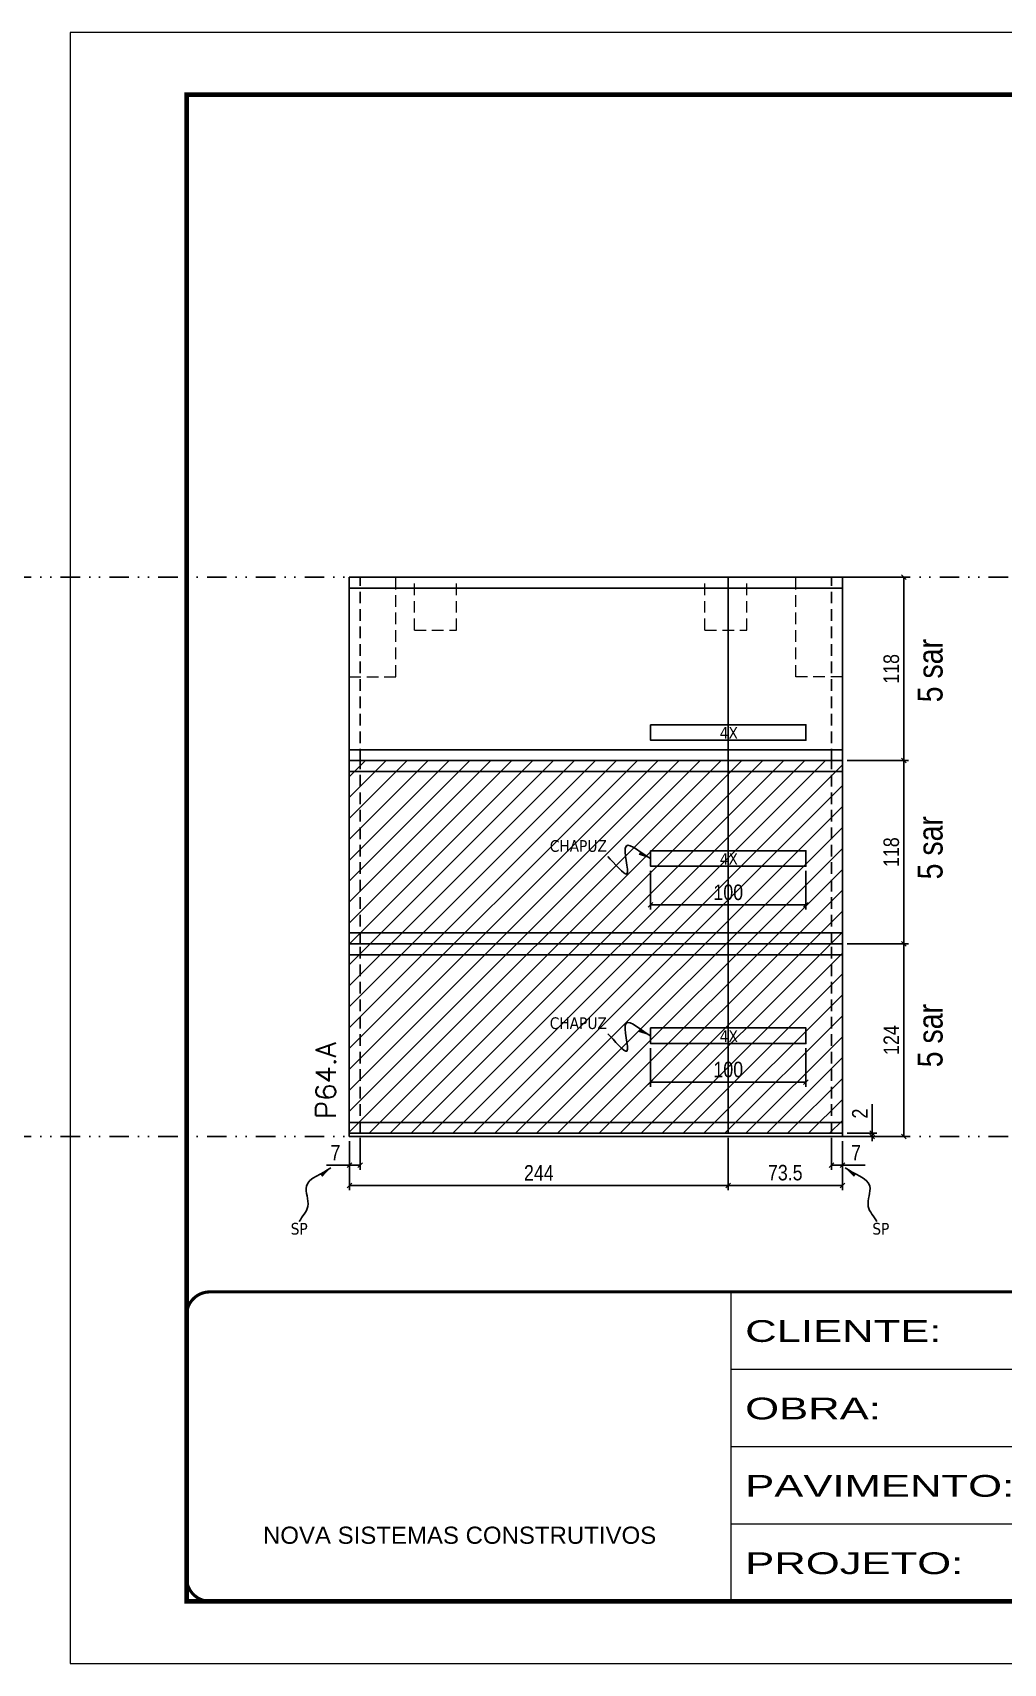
# Model space of a CAD drawing. Extents: x 13513 to 27878, y -21631 to 6985.
# Drawn here: x 14389 to 15014, y -957 to 93 of the extents above; entities that cross this region are included whole.
import ezdxf

# ---------------------------------------------------------------- set-up
doc = ezdxf.new("R2010")
doc.units = 0
for name, pattern in [('CONTINUO', [0]), ('DASHED', [0.75, 0.5, -0.25]), ('DIVIDE2', [0.625, 0.25, -0.125, 0, -0.125, 0, -0.125]), ('HIDDEN', [0.375, 0.25, -0.125])]:
    doc.linetypes.add(name, pattern=pattern)
for name, color, linetype in [('COTA', 241, 'Continuous'), ('NOMENCLATURA', 7, 'Continuous'), ('Nível', 160, 'Continuous'), ('Painéis', 200, 'Continuous'), ('Romaneio', 10, 'Continuous'), ('SARR_2.2x10', 60, 'Continuous'), ('SARR_2.2x7', 40, 'Continuous'), ('Sarrafo de Pressão', 42, 'HIDDEN'), ('texto', 7, 'Continuous')]:
    doc.layers.add(name, color=color, linetype=linetype)
for name, color, linetype, lineweight in [('Folhas', 255, 'Continuous', 9), ('Hachura', 251, 'Continuous', 9), ('SARRAFO DE PRESSAO', 251, 'DASHED', 9), ('Texto Seção', 7, 'Continuous', 15)]:
    doc.layers.add(name, color=color, linetype=linetype, lineweight=lineweight)
doc.styles.add('ARIAL', font='arial.ttf')
doc.styles.add('ARIAL_NARROW', font='ARIALN.TTF', dxfattribs={"height": 0.2})
doc.styles.add('COTA TECNICA', font='techl___.ttf', dxfattribs={"height": 10})
doc.styles.add('COTA TECNICA-50', font='techl___.ttf', dxfattribs={"height": 10})
doc.styles.add('REGUA-120', font='ROMANS.shx', dxfattribs={"height": 15})
doc.styles.get("Standard").update_dxf_attribs({"font": 'arial.ttf'})
doc.styles.add('Tecnologia', font='')
doc.styles.get('Tecnologia').set_extended_font_data('Forgotten Futurist')
doc.dimstyles.new('COTA PAINEL-50', dxfattribs={"dimtxt": 10, "dimasz": 3, "dimexe": 3, "dimexo": 3, "dimgap": 3, "dimtad": 1, "dimdec": 1, "dimzin": 12, "dimdsep": 46, "dimtxsty": 'COTA TECNICA-50', "dimblk1": 'OBLIQUE', "dimblk2": 'OBLIQUE', "dimsah": 1, "dimcen": 0.9, "dimclrd": 4, "dimclre": 4, "dimclrt": 240, "dimadec": 1, "dimazin": 3, "dimtfac": 1, "dimtdec": 1, "dimtmove": 0, "dimatfit": 3, "dimfxl": 1, "dimtolj": 1, "dimtzin": 12, "dimarcsym": 0})
doc.dimstyles.new('PAINEL', dxfattribs={"dimtxt": 10, "dimasz": 3, "dimexe": 3, "dimexo": 3, "dimgap": 3, "dimtad": 1, "dimdec": 1, "dimzin": 12, "dimdsep": 46, "dimtxsty": 'COTA TECNICA', "dimblk1": 'OBLIQUE', "dimblk2": 'OBLIQUE', "dimsah": 1, "dimcen": 0.9, "dimclrd": 4, "dimclre": 4, "dimclrt": 240, "dimadec": 1, "dimazin": 3, "dimtfac": 1, "dimtdec": 1, "dimtmove": 0, "dimatfit": 3, "dimfxl": 1, "dimtolj": 1, "dimtzin": 12, "dimarcsym": 0})
doc.dimstyles.get("Standard").update_dxf_attribs({"dimtxt": 0.18, "dimasz": 0.18, "dimexe": 0.18, "dimexo": 0.0625, "dimgap": 0.09, "dimtad": 0, "dimtih": 1, "dimtoh": 1, "dimdec": 4, "dimzin": 0, "dimdsep": 46, "dimtxsty": 'Standard', "dimcen": 0.09, "dimadec": 0, "dimazin": 0, "dimtfac": 1, "dimtdec": 4, "dimtofl": 0, "dimtmove": 0, "dimatfit": 3, "dimfxl": 1, "dimtolj": 1, "dimtzin": 0, "dimarcsym": 0})

# ---------------------------------------------------------------- blocks, each defined once
blk = doc.blocks.new('9999999999')
at = {"color": 30, "linetype": 'CONTINUO'}
for p, q in [((98564.6, 34230.2), (98564.6, 34429.4)), ((98564.6, 34379.6), (99584, 34379.6)), ((98564.6, 34329.8), (99488, 34329.8)), ((99584, 34329.8), (99488, 34329.8)), ((99488, 34329.8), (99488, 34230.2)), ((98564.6, 34280), (99488, 34280))]:
    blk.add_line(p, q, dxfattribs=at)
at = {"color": 30, "linetype": 'CONTINUO', "const_width": 2}
blk.add_lwpolyline([(99584, 34230.2), (99584, 34414.4, 0.414214), (99569, 34429.4), (98229, 34429.4, 0.414214), (98214, 34414.4), (98214, 34245.2, 0.414214), (98229, 34230.2), (99584, 34230.2)], format="xyb", dxfattribs=at)
at = {"layer": 'Folhas'}
blk.add_lwpolyline([(98139, 34190.2), (99624, 34190.2), (99624, 35240.2), (98139, 35240.2)], close=True, dxfattribs=at)
at = {"layer": 'Folhas', "color": 30, "const_width": 3}
blk.add_lwpolyline([(98214, 34230.2), (99584, 34230.2), (99584, 35200.2), (98214, 35200.2)], close=True, dxfattribs=at)
at = {"color": 7, "linetype": 'Continuous', "ltscale": 5, "style": 'ARIAL'}
for s, height, p in [('SKR', 15.48, (98837.7, 34393.1)), ('LEAF LOEFGREN', 15.483, (98837.7, 34343.3)), ('2° SUBSOLO INFERIOR', 15.483, (98837.7, 34293.5)), ('NOVA SISTEMAS CONSTRUTIVOS', 11.059, (98263.2, 34267.2)), ('PILARES', 15.48, (98837.7, 34243.7))]:
    blk.add_text(s, height=height, dxfattribs=at).set_placement(p)
at = {"layer": 'Folhas', "color": 7, "style": 'Tecnologia', "width": 1.5}
for s, p in [('CLIENTE:', (98573.7, 34397.2)), ('OBRA:', (98573.7, 34347.3)), ('PAVIMENTO:', (98573.7, 34297.5)), ('PROJETO:', (98573.7, 34247.7))]:
    blk.add_text(s, height=14, dxfattribs=at).set_placement(p)
blk = doc.blocks.new('_Oblique')
at = {"color": 0, "linetype": 'ByBlock', "lineweight": -2}
blk.add_line((-0.5, -0.5), (0.5, 0.5), dxfattribs=at)
blk = doc.blocks.new('*D1572')
at = {"layer": 'COTA', "color": 4, "lineweight": -2, "transparency": 16777216}
for p, q in [((14600.3, -618.4), (14600.3, -639)), ((14593.3, -620.4), (14593.3, -639)), ((14593.3, -636), (14578.5, -636)), ((14600.3, -636), (14593.3, -636))]:
    blk.add_line(p, q, dxfattribs=at)
at = {"layer": 'Defpoints', "color": 0, "transparency": 16777216}
for p in [(14593.3, -617.4), (14600.3, -615.4), (14593.3, -636)]:
    blk.add_point(p, dxfattribs=at)
at = {"layer": 'COTA', "color": 4, "lineweight": -2, "transparency": 16777216, "xscale": 3, "yscale": 3, "zscale": 3, "rotation": 180}
blk.add_blockref('_Oblique', (14593.3, -636), dxfattribs=at)
at = {"layer": 'COTA', "color": 4, "lineweight": -2, "transparency": 16777216, "xscale": 3, "yscale": 3, "zscale": 3}
blk.add_blockref('_Oblique', (14600.3, -636), dxfattribs=at)
at = {"layer": 'COTA', "color": 240, "transparency": 16777216, "insert": (14584.4, -627.9), "char_height": 10, "attachment_point": 5, "style": 'COTA TECNICA-50'}
blk.add_mtext('\\A1;7', dxfattribs=at)
blk = doc.blocks.new('*D1573')
at = {"layer": 'COTA', "color": 4, "lineweight": -2, "transparency": 16777216}
for p, q in [((14903.8, -618.4), (14903.8, -639)), ((14910.8, -620.4), (14910.8, -639)), ((14903.8, -636), (14910.8, -636)), ((14910.8, -636), (14925.5, -636))]:
    blk.add_line(p, q, dxfattribs=at)
at = {"layer": 'Defpoints', "color": 0, "transparency": 16777216}
for p in [(14903.8, -615.4), (14910.8, -617.4), (14910.8, -636)]:
    blk.add_point(p, dxfattribs=at)
at = {"layer": 'COTA', "color": 4, "lineweight": -2, "transparency": 16777216, "xscale": 3, "yscale": 3, "zscale": 3, "rotation": 180}
blk.add_blockref('_Oblique', (14903.8, -636), dxfattribs=at)
at = {"layer": 'COTA', "color": 4, "lineweight": -2, "transparency": 16777216, "xscale": 3, "yscale": 3, "zscale": 3}
blk.add_blockref('_Oblique', (14910.8, -636), dxfattribs=at)
at = {"layer": 'COTA', "color": 240, "transparency": 16777216, "insert": (14919.6, -627.9), "char_height": 10, "attachment_point": 5, "style": 'COTA TECNICA-50'}
blk.add_mtext('\\A1;7', dxfattribs=at)
blk = doc.blocks.new('*D1574')
at = {"layer": 'Defpoints', "color": 0, "linetype": 'ByBlock', "transparency": 16777216}
for p in [(14910.8, -493.4), (14950.4, -493.4), (14910.8, -617.4)]:
    blk.add_point(p, dxfattribs=at)
at = {"layer": 'Romaneio', "color": 4, "linetype": 'ByBlock', "lineweight": -2, "transparency": 16777216}
for p, q in [((14913.8, -493.4), (14953.4, -493.4)), ((14950.4, -617.4), (14950.4, -493.4)), ((14913.8, -617.4), (14953.4, -617.4))]:
    blk.add_line(p, q, dxfattribs=at)
at = {"layer": 'Romaneio', "color": 4, "linetype": 'ByBlock', "lineweight": -2, "transparency": 16777216, "xscale": 3, "yscale": 3, "zscale": 3}
for p, rotation in [((14950.4, -493.4), 90), ((14950.4, -617.4), 270)]:
    blk.add_blockref('_Oblique', p, dxfattribs=dict(at, rotation=rotation))
at = {"layer": 'Romaneio', "color": 240, "linetype": 'ByBlock', "transparency": 16777216, "insert": (14942.3, -555.4), "char_height": 10, "attachment_point": 5, "rotation": 90, "style": 'COTA TECNICA'}
blk.add_mtext('\\A1;124', dxfattribs=at)
blk = doc.blocks.new('*D1575')
at = {"layer": 'Defpoints', "color": 0, "linetype": 'ByBlock', "transparency": 16777216}
for p in [(14910.8, -493.4), (14950.4, -493.4), (14910.8, -617.4)]:
    blk.add_point(p, dxfattribs=at)
at = {"layer": 'Romaneio', "color": 4, "linetype": 'ByBlock', "lineweight": -2, "transparency": 16777216}
for p, q in [((14913.8, -493.4), (14953.4, -493.4)), ((14950.4, -617.4), (14950.4, -493.4)), ((14913.8, -617.4), (14953.4, -617.4))]:
    blk.add_line(p, q, dxfattribs=at)
at = {"layer": 'Romaneio', "color": 4, "linetype": 'ByBlock', "lineweight": -2, "transparency": 16777216, "xscale": 3, "yscale": 3, "zscale": 3}
for p, rotation in [((14950.4, -493.4), 90), ((14950.4, -617.4), 270)]:
    blk.add_blockref('_Oblique', p, dxfattribs=dict(at, rotation=rotation))
at = {"layer": 'Romaneio', "color": 240, "linetype": 'ByBlock', "transparency": 16777216, "insert": (14942.3, -555.4), "char_height": 10, "attachment_point": 5, "rotation": 90, "style": 'COTA TECNICA'}
blk.add_mtext('\\A1;124', dxfattribs=at)
blk = doc.blocks.new('*D1576')
at = {"layer": 'COTA', "color": 4, "lineweight": -2, "transparency": 16777216}
for p, q in [((14913.8, -375.4), (14953.4, -375.4)), ((14950.4, -493.4), (14950.4, -375.4)), ((14913.8, -493.4), (14953.4, -493.4))]:
    blk.add_line(p, q, dxfattribs=at)
at = {"layer": 'Defpoints', "color": 0, "transparency": 16777216}
for p in [(14910.8, -375.4), (14950.4, -375.4), (14910.8, -493.4)]:
    blk.add_point(p, dxfattribs=at)
at = {"layer": 'COTA', "color": 4, "lineweight": -2, "transparency": 16777216, "xscale": 3, "yscale": 3, "zscale": 3}
for p, rotation in [((14950.4, -375.4), 90), ((14950.4, -493.4), 270)]:
    blk.add_blockref('_Oblique', p, dxfattribs=dict(at, rotation=rotation))
at = {"layer": 'COTA', "color": 240, "transparency": 16777216, "insert": (14942.3, -434.4), "char_height": 10, "attachment_point": 5, "rotation": 90, "style": 'COTA TECNICA-50'}
blk.add_mtext('\\A1;118', dxfattribs=at)
blk = doc.blocks.new('*D1577')
at = {"layer": 'COTA', "color": 4, "lineweight": -2, "transparency": 16777216}
for p, q in [((14930, -615.4), (14930, -596.6)), ((14913.8, -615.4), (14933, -615.4)), ((14913.8, -617.4), (14933, -617.4)), ((14930, -617.4), (14930, -615.4)), ((14930, -617.4), (14930, -620.4))]:
    blk.add_line(p, q, dxfattribs=at)
at = {"layer": 'Defpoints', "color": 0, "transparency": 16777216}
for p in [(14910.8, -615.4), (14910.8, -617.4), (14930, -617.4)]:
    blk.add_point(p, dxfattribs=at)
at = {"layer": 'COTA', "color": 4, "lineweight": -2, "transparency": 16777216, "xscale": 3, "yscale": 3, "zscale": 3}
for p, rotation in [((14930, -615.4), 270), ((14930, -617.4), 90)]:
    blk.add_blockref('_Oblique', p, dxfattribs=dict(at, rotation=rotation))
at = {"layer": 'COTA', "color": 240, "transparency": 16777216, "insert": (14922, -602.7), "char_height": 10, "attachment_point": 5, "rotation": 90, "style": 'COTA TECNICA-50'}
blk.add_mtext('\\A1;2', dxfattribs=at)
blk = doc.blocks.new('*D1578')
at = {"layer": 'COTA', "color": 4, "lineweight": -2, "transparency": 16777216}
for p, q in [((14837.3, -618.4), (14837.3, -652)), ((14593.3, -620.4), (14593.3, -652)), ((14593.3, -649), (14837.3, -649))]:
    blk.add_line(p, q, dxfattribs=at)
at = {"layer": 'Defpoints', "color": 0, "transparency": 16777216}
for p in [(14593.3, -617.4), (14837.3, -615.4), (14837.3, -649)]:
    blk.add_point(p, dxfattribs=at)
at = {"layer": 'COTA', "color": 4, "lineweight": -2, "transparency": 16777216, "xscale": 3, "yscale": 3, "zscale": 3, "rotation": 180}
blk.add_blockref('_Oblique', (14593.3, -649), dxfattribs=at)
at = {"layer": 'COTA', "color": 4, "lineweight": -2, "transparency": 16777216, "xscale": 3, "yscale": 3, "zscale": 3}
blk.add_blockref('_Oblique', (14837.3, -649), dxfattribs=at)
at = {"layer": 'COTA', "color": 240, "transparency": 16777216, "insert": (14715.3, -640.9), "char_height": 10, "attachment_point": 5, "style": 'COTA TECNICA-50'}
blk.add_mtext('\\A1;244', dxfattribs=at)
blk = doc.blocks.new('*D1579')
at = {"layer": 'COTA', "color": 4, "lineweight": -2, "transparency": 16777216}
for p, q in [((14837.3, -618.4), (14837.3, -652)), ((14910.8, -620.4), (14910.8, -652)), ((14837.3, -649), (14910.8, -649))]:
    blk.add_line(p, q, dxfattribs=at)
at = {"layer": 'Defpoints', "color": 0, "transparency": 16777216}
for p in [(14837.3, -615.4), (14910.8, -617.4), (14910.8, -649)]:
    blk.add_point(p, dxfattribs=at)
at = {"layer": 'COTA', "color": 4, "lineweight": -2, "transparency": 16777216, "xscale": 3, "yscale": 3, "zscale": 3, "rotation": 180}
blk.add_blockref('_Oblique', (14837.3, -649), dxfattribs=at)
at = {"layer": 'COTA', "color": 4, "lineweight": -2, "transparency": 16777216, "xscale": 3, "yscale": 3, "zscale": 3}
blk.add_blockref('_Oblique', (14910.8, -649), dxfattribs=at)
at = {"layer": 'COTA', "color": 240, "transparency": 16777216, "insert": (14874, -640.8), "char_height": 10, "attachment_point": 5, "style": 'COTA TECNICA-50'}
blk.add_mtext('\\A1;73.5', dxfattribs=at)
blk = doc.blocks.new('*D1580')
at = {"layer": 'COTA', "color": 4, "linetype": 'ByBlock', "lineweight": -2, "transparency": 16777216}
for p, q in [((14787.3, -560.6), (14787.3, -585.5)), ((14887.3, -560.6), (14887.3, -585.5)), ((14887.3, -582.5), (14787.3, -582.5))]:
    blk.add_line(p, q, dxfattribs=at)
at = {"layer": 'Defpoints', "color": 0, "linetype": 'ByBlock', "transparency": 16777216}
for p in [(14787.3, -557.6), (14887.3, -557.6), (14787.3, -582.5)]:
    blk.add_point(p, dxfattribs=at)
at = {"layer": 'COTA', "color": 4, "linetype": 'ByBlock', "lineweight": -2, "transparency": 16777216, "xscale": 3, "yscale": 3, "zscale": 3, "rotation": 180}
blk.add_blockref('_Oblique', (14787.3, -582.5), dxfattribs=at)
at = {"layer": 'COTA', "color": 4, "linetype": 'ByBlock', "lineweight": -2, "transparency": 16777216, "xscale": 3, "yscale": 3, "zscale": 3}
blk.add_blockref('_Oblique', (14887.3, -582.5), dxfattribs=at)
at = {"layer": 'COTA', "color": 240, "linetype": 'ByBlock', "transparency": 16777216, "insert": (14837.3, -574.4), "char_height": 10, "attachment_point": 5, "style": 'COTA TECNICA'}
blk.add_mtext('\\A1;100', dxfattribs=at)
blk = doc.blocks.new('*D1581')
at = {"layer": 'COTA', "color": 4, "linetype": 'ByBlock', "lineweight": -2, "transparency": 16777216}
for p, q in [((14787.3, -446.5), (14787.3, -471.4)), ((14887.3, -446.5), (14887.3, -471.4)), ((14887.3, -468.4), (14787.3, -468.4))]:
    blk.add_line(p, q, dxfattribs=at)
at = {"layer": 'Defpoints', "color": 0, "linetype": 'ByBlock', "transparency": 16777216}
for p in [(14787.3, -443.5), (14887.3, -443.5), (14787.3, -468.4)]:
    blk.add_point(p, dxfattribs=at)
at = {"layer": 'COTA', "color": 4, "linetype": 'ByBlock', "lineweight": -2, "transparency": 16777216, "xscale": 3, "yscale": 3, "zscale": 3, "rotation": 180}
blk.add_blockref('_Oblique', (14787.3, -468.4), dxfattribs=at)
at = {"layer": 'COTA', "color": 4, "linetype": 'ByBlock', "lineweight": -2, "transparency": 16777216, "xscale": 3, "yscale": 3, "zscale": 3}
blk.add_blockref('_Oblique', (14887.3, -468.4), dxfattribs=at)
at = {"layer": 'COTA', "color": 240, "linetype": 'ByBlock', "transparency": 16777216, "insert": (14837.3, -460.3), "char_height": 10, "attachment_point": 5, "style": 'COTA TECNICA'}
blk.add_mtext('\\A1;100', dxfattribs=at)
blk = doc.blocks.new('*D1582')
at = {"layer": 'COTA', "color": 4, "lineweight": -2, "transparency": 16777216}
for p, q in [((14913.8, -257.4), (14953.4, -257.4)), ((14950.4, -257.4), (14950.4, -375.4)), ((14913.8, -375.4), (14953.4, -375.4))]:
    blk.add_line(p, q, dxfattribs=at)
at = {"layer": 'Defpoints', "color": 0, "transparency": 16777216}
for p in [(14910.8, -257.4), (14910.8, -375.4), (14950.4, -375.4)]:
    blk.add_point(p, dxfattribs=at)
at = {"layer": 'COTA', "color": 4, "lineweight": -2, "transparency": 16777216, "xscale": 3, "yscale": 3, "zscale": 3}
for p, rotation in [((14950.4, -257.4), 90), ((14950.4, -375.4), 270)]:
    blk.add_blockref('_Oblique', p, dxfattribs=dict(at, rotation=rotation))
at = {"layer": 'COTA', "color": 240, "transparency": 16777216, "insert": (14942.3, -316.4), "char_height": 10, "attachment_point": 5, "rotation": 90, "style": 'COTA TECNICA'}
blk.add_mtext('\\A1;118', dxfattribs=at)

msp = doc.modelspace()

# ---------------------------------------------------------------- hatches: boundary and pattern name
at = {"layer": 'Hachura', "linetype": 'ByBlock'}
h = msp.add_hatch(dxfattribs=at)
h.set_pattern_fill('ANSI31', color=256, scale=3)
h.paths.add_polyline_path([(14837.27, -493.44), (14837.27, -375.44), (14593.27, -375.44), (14593.27, -493.44)])
h.paths.add_polyline_path([(14837.27, -493.44), (14910.77, -493.44), (14910.77, -375.44), (14837.27, -375.44)])
h.paths.add_polyline_path([(14837.27, -615.44), (14910.77, -615.44), (14910.77, -493.44), (14837.27, -493.44)])
h.paths.add_polyline_path([(14593.27, -493.44), (14593.27, -615.44), (14837.27, -615.44), (14837.27, -493.44)])

# ---------------------------------------------------------------- linework, layer by layer
at = {"layer": 'Hachura', "linetype": 'HIDDEN', "ltscale": 30}
for p, q in [((14623.27, -321.44), (14623.27, -257.44)), ((14635.27, -291.44), (14635.27, -257.44)), ((14662.27, -291.44), (14662.27, -257.44)), ((14822.27, -291.44), (14822.27, -257.44)), ((14849.27, -291.44), (14849.27, -257.44)), ((14880.77, -321.44), (14880.77, -257.44)), ((14635.27, -291.44), (14662.27, -291.44)), ((14822.27, -291.44), (14849.27, -291.44)), ((14593.27, -321.44), (14623.27, -321.44)), ((14910.77, -321.44), (14880.77, -321.44))]:
    msp.add_line(p, q, dxfattribs=at)
at = {"layer": 'Nível', "color": 4, "linetype": 'DIVIDE2', "ltscale": 50}
for p, q in [((13526.77, -257.44), (21431.15, -257.44)), ((13526.77, -617.44), (21531.15, -617.44))]:
    msp.add_line(p, q, dxfattribs=at)
at = {"layer": 'Painéis'}
for p, q in [((14593.27, -257.44), (14910.77, -257.44)), ((14593.27, -375.44), (14593.27, -257.44)), ((14837.27, -375.44), (14837.27, -257.44)), ((14910.77, -257.44), (14910.77, -375.44)), ((14837.27, -375.44), (14837.27, -615.44))]:
    msp.add_line(p, q, dxfattribs=at)
for points in [[(14910.77, -375.44), (14593.27, -375.44), (14593.27, -493.44), (14910.77, -493.44)], [(14910.77, -493.44), (14593.27, -493.44), (14593.27, -615.44), (14910.77, -615.44)], [(14910.77, -617.44), (14593.27, -617.44), (14593.27, -615.44), (14910.77, -615.44)]]:
    msp.add_lwpolyline(points, close=True, dxfattribs=at)
at = {"layer": 'SARR_2.2x10'}
for points in [[(14787.27, -352.33), (14887.27, -352.33), (14887.27, -362.33), (14787.27, -362.33)], [(14787.27, -433.52), (14887.27, -433.52), (14887.27, -443.52), (14787.27, -443.52)], [(14787.27, -547.6), (14887.27, -547.6), (14887.27, -557.6), (14787.27, -557.6)]]:
    msp.add_lwpolyline(points, close=True, dxfattribs=at)
at = {"layer": 'SARR_2.2x7'}
for p, q in [((14593.27, -264.44), (14837.27, -264.44)), ((14837.27, -264.44), (14910.77, -264.44)), ((14593.27, -368.44), (14837.27, -368.44)), ((14837.27, -368.44), (14910.77, -368.44)), ((14593.27, -382.44), (14837.27, -382.44)), ((14837.27, -382.44), (14910.77, -382.44)), ((14593.27, -486.44), (14837.27, -486.44)), ((14837.27, -486.44), (14910.77, -486.44)), ((14593.27, -500.44), (14837.27, -500.44)), ((14837.27, -500.44), (14910.77, -500.44)), ((14593.27, -608.44), (14837.27, -608.44)), ((14837.27, -608.44), (14910.77, -608.44))]:
    msp.add_line(p, q, dxfattribs=at)
at = {"layer": 'Sarrafo de Pressão', "ltscale": 30}
for p, q in [((14600.27, -375.44), (14600.27, -257.44)), ((14903.77, -375.44), (14903.77, -257.44)), ((14600.27, -493.44), (14600.27, -375.44)), ((14903.77, -493.44), (14903.77, -375.44)), ((14600.27, -615.44), (14600.27, -493.44)), ((14903.77, -615.44), (14903.77, -493.44))]:
    msp.add_line(p, q, dxfattribs=at)

# ---------------------------------------------------------------- block references
at = {"layer": 'SARRAFO DE PRESSAO', "color": 6, "linetype": 'ByBlock'}
msp.add_blockref('9999999999', (-83725.51, -35146.93), dxfattribs=at)

# ---------------------------------------------------------------- texts
at = {"layer": 'NOMENCLATURA', "style": 'ARIAL_NARROW'}
for p in [(14975.29, -337.9), (14975.29, -451.92), (14975.29, -572.92)]:
    msp.add_text('5 sar', height=16, rotation=90, dxfattribs=at).set_placement(p)
at = {"layer": 'texto', "color": 0, "char_height": 7.5, "attachment_point": 5}
for s, insert in [('{\\fTahoma|b0|i0|c0|p34;\\C4;4X}', (14837.66, -357.62)), ('{\\fTahoma|b0|i0|c0|p34;\\C4;CHAPUZ}', (14740.72, -430.5)), ('{\\fTahoma|b0|i0|c0|p34;\\C4;4X}', (14837.66, -438.81)), ('{\\fTahoma|b0|i0|c0|p34;\\C4;CHAPUZ}', (14740.72, -544.58)), ('{\\fTahoma|b0|i0|c0|p34;\\C4;4X}', (14837.66, -552.89)), ('{\\fTahoma|b0|i0|c0|p34;\\C4;SP}', (14561.02, -676.93)), ('{\\fTahoma|b0|i0|c0|p34;\\C4;SP}', (14935.55, -676.93))]:
    msp.add_mtext(s, dxfattribs=dict(at, insert=insert))
at = {"layer": 'Texto Seção', "insert": (14584.65, -606.19), "char_height": 13, "width": 285.3299, "attachment_point": 7, "rotation": 90, "style": 'REGUA-120'}
msp.add_mtext('P64.A', dxfattribs=at)

# ---------------------------------------------------------------- dimensions: what is measured, and where the dimension line sits
at = {"layer": 'COTA'}
for base, p1, p2, angle, dimstyle, picture, middle in [((14950.41, -375.44), (14910.77, -257.44), (14910.77, -375.44), 90, 'PAINEL', '*D1582', (14942.31, -316.44)), ((14950.41, -375.44), (14910.77, -493.44), (14910.77, -375.44), 90, 'COTA PAINEL-50', '*D1576', (14942.31, -434.44)), ((14593.27, -635.95), (14600.27, -615.44), (14593.27, -617.44), 180, 'COTA PAINEL-50', '*D1572', (14584.4, -627.88))]:
    dim = msp.add_linear_dim(base=base, p1=p1, p2=p2, angle=angle, dimstyle=dimstyle, dxfattribs=at)
    dim.commit()
    dim.dimension.update_dxf_attribs({"geometry": picture, "text_midpoint": middle})
at = {"layer": 'COTA', "linetype": 'ByBlock'}
for base, p1, p2, picture, middle in [((14787.27, -468.44), (14887.27, -443.52), (14787.27, -443.52), '*D1581', (14837.27, -460.34)), ((14787.27, -582.52), (14887.27, -557.6), (14787.27, -557.6), '*D1580', (14837.27, -574.42))]:
    dim = msp.add_linear_dim(base=base, p1=p1, p2=p2, dimstyle='PAINEL', dxfattribs=at)
    dim.commit()
    dim.dimension.update_dxf_attribs({"geometry": picture, "text_midpoint": middle})
at = {"layer": 'COTA'}
dim = msp.add_linear_dim(base=(14930.03, -617.44), p1=(14910.77, -615.44), p2=(14910.77, -617.44), angle=90, dimstyle='COTA PAINEL-50', dxfattribs=at)
dim.commit()
dim.dimension.update_dxf_attribs({"geometry": '*D1577', "text_midpoint": (14930.03, -602.69), "dimtype": 160})
for base, p1, p2, picture, middle in [((14837.27, -649), (14593.27, -617.44), (14837.27, -615.44), '*D1578', (14715.27, -640.92)), ((14910.77, -649), (14837.27, -615.44), (14910.77, -617.44), '*D1579', (14874.02, -640.78)), ((14910.77, -635.95), (14903.77, -615.44), (14910.77, -617.44), '*D1573', (14919.63, -627.88))]:
    dim = msp.add_linear_dim(base=base, p1=p1, p2=p2, dimstyle='COTA PAINEL-50', dxfattribs=at)
    dim.commit()
    dim.dimension.update_dxf_attribs({"geometry": picture, "text_midpoint": middle})
at = {"layer": 'Romaneio', "linetype": 'ByBlock'}
for picture in ['*D1574', '*D1575']:
    dim = msp.add_aligned_dim(p1=(14910.77, -617.44), p2=(14910.77, -493.44), distance=-39.64, dimstyle='PAINEL', dxfattribs=at)
    dim.commit()
    dim.dimension.update_dxf_attribs({"geometry": picture, "text_midpoint": (14942.34, -555.44)})

# ---------------------------------------------------------------- leaders
at = {"layer": 'COTA', "path_type": 1}
for points in [[(14787.27, -438.52), (14771.48, -430.5), (14772.07, -448.37), (14759.64, -437.23)], [(14787.27, -552.6), (14771.48, -544.58), (14772.07, -562.45), (14759.64, -551.31)], [(14581.44, -637.62), (14565.65, -649.46), (14566.58, -662.46), (14561.03, -672.24)], [(14912.6, -637.62), (14928.38, -649.46), (14927.46, -662.46), (14933.01, -672.24)]]:
    msp.add_leader(points, dimstyle='Standard', override={"dimasz": 8}, dxfattribs=at)

doc.saveas('drawing.dxf')
